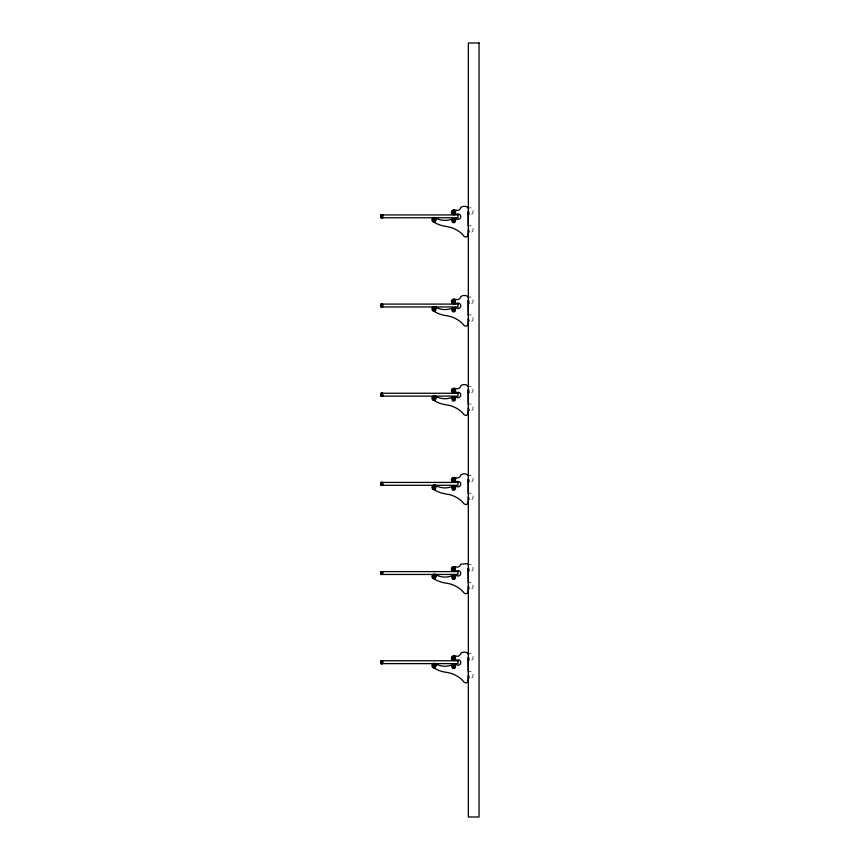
<?xml version="1.0" encoding="UTF-8"?>
<svg xmlns="http://www.w3.org/2000/svg" width="860" height="860" viewBox="0 0 860 860"><rect width="100%" height="100%" fill="white"/><g stroke="black" fill="none" stroke-linecap="round" stroke-linejoin="round"><path stroke-width="0.64" stroke-dasharray="4.3 3.22" d="M471.774 214.387C474.656 212.796 472.527 205.475 468.248 208.4M471.774 232.2C474.656 230.609 472.527 223.299 468.248 226.223M471.774 303.558C474.656 301.967 472.527 294.647 468.248 297.571M471.774 321.371C474.656 319.78 472.527 312.47 468.248 315.394M471.774 392.73C474.656 391.139 472.527 383.818 468.248 386.742M471.774 410.542C474.656 408.952 472.527 401.642 468.248 404.565M471.774 481.901C474.656 480.299 472.527 472.989 468.248 475.913M471.774 499.714C474.656 498.123 472.527 490.813 468.248 493.737M471.774 571.062C474.656 569.471 472.527 562.161 468.248 565.084M471.774 588.885C474.656 587.294 472.527 579.984 468.248 582.908M471.774 660.233C474.656 658.642 472.527 651.332 468.248 654.256M471.774 678.056C474.656 676.465 472.527 669.144 468.248 672.079"/><path stroke-width="1.29" d="M453.123 218.698L453.295 218.655A6.074 3.601 90 0 0 452.865 218.784A5.945 3.526 90 0 1 453.123 218.698L453.295 218.655M453.123 307.869L453.295 307.826A6.074 3.601 90 0 0 452.865 307.955A5.945 3.526 90 0 1 453.123 307.869L453.295 307.826M452.865 398.212L452.865 397.127A5.945 3.526 -90 0 1 453.123 397.04L453.295 398.212M453.123 486.212L453.295 486.169A6.074 3.601 90 0 0 452.865 486.298A5.945 3.526 -90 0 1 453.123 486.212L453.295 486.169M453.123 575.383L453.295 575.34A6.074 3.601 90 0 0 452.865 575.469A5.945 3.526 -90 0 1 453.123 575.383L453.295 575.34M453.123 397.04L453.295 396.998A6.074 3.601 90 0 0 452.865 397.127M454.069 214.538L457.391 214.032A3.246 3.246 0 0 1 458.283 213.968A2.688 2.688 0 0 1 460.767 216.86A2.688 2.688 0 0 1 457.864 219.332A1.956 1.956 0 0 1 457.176 219.192A13.05 13.05 0 0 0 455.811 218.752A6.514 6.514 0 0 0 452.22 218.977A19.715 19.715 0 0 1 445.039 220.397A18.028 18.028 0 0 1 440.159 219.751A16.286 16.286 0 0 1 435.407 217.752M454.069 303.709L457.391 303.204A3.246 3.246 0 0 1 458.283 303.139A2.688 2.688 0 0 1 460.767 306.031A2.688 2.688 0 0 1 457.864 308.504A1.956 1.956 0 0 1 457.176 308.364A13.05 13.05 0 0 0 455.811 307.923A6.514 6.514 0 0 0 452.22 308.149A19.715 19.715 0 0 1 445.039 309.568A18.028 18.028 0 0 1 440.159 308.923A16.286 16.286 0 0 1 435.407 306.923M454.069 392.88L457.391 392.375A3.246 3.246 0 0 1 458.283 392.31A2.688 2.688 0 0 1 460.767 395.202A2.688 2.688 0 0 1 457.864 397.675A1.956 1.956 0 0 1 457.176 397.535A13.05 13.05 0 0 0 455.811 397.094A6.514 6.514 0 0 0 452.22 397.32A19.715 19.715 0 0 1 445.039 398.728A18.028 18.028 0 0 1 440.159 398.094A16.286 16.286 0 0 1 435.407 396.094M454.069 482.051L457.391 481.546A3.246 3.246 0 0 1 458.283 481.482A2.688 2.688 0 0 1 460.767 484.373A2.688 2.688 0 0 1 457.864 486.846A1.956 1.956 0 0 1 457.176 486.706A13.05 13.05 0 0 0 455.811 486.265A6.514 6.514 0 0 0 452.22 486.491A19.715 19.715 0 0 1 445.039 487.899A18.028 18.028 0 0 1 440.159 487.265A16.286 16.286 0 0 1 435.407 485.255M454.069 571.223L457.391 570.717A3.246 3.246 0 0 1 458.283 570.653A2.688 2.688 0 0 1 460.767 573.545A2.688 2.688 0 0 1 457.864 576.017A1.956 1.956 0 0 1 457.176 575.878A13.05 13.05 0 0 0 455.811 575.437A6.514 6.514 0 0 0 452.22 575.652A19.715 19.715 0 0 1 445.039 577.071A18.028 18.028 0 0 1 440.159 576.437A16.286 16.286 0 0 1 435.407 574.426M454.069 660.394L457.391 659.878A3.246 3.246 0 0 1 458.283 659.813A2.688 2.688 0 0 1 460.767 662.716A2.688 2.688 0 0 1 457.864 665.188A1.956 1.956 0 0 1 457.176 665.049A13.05 13.05 0 0 0 455.811 664.608A6.514 6.514 0 0 0 452.22 664.823A19.715 19.715 0 0 1 445.039 666.242A18.028 18.028 0 0 1 440.159 665.608A16.286 16.286 0 0 1 435.407 663.597M468.248 226.223L468.001 211.603L468.646 211.667L469.173 214.194M468.248 315.394L468.001 300.774L468.646 300.839L469.173 303.365M468.248 404.565L468.001 389.945L468.646 390.01L469.173 392.536M468.248 493.737L468.001 479.117L468.646 479.181L469.173 481.707M468.248 582.908L468.001 568.277L468.646 568.353L469.173 570.879M468.248 672.079L468.001 657.448L468.646 657.524L469.173 660.05M468.248 208.4C467.775 205.798 462.25 205.615 460.734 207.604A3.58 3.58 0 0 1 456.294 210.313L454.144 210.023M468.248 297.571C467.765 294.98 462.228 294.754 460.734 296.775A3.58 3.58 0 0 1 456.294 299.484L454.144 299.183M468.248 386.742C467.786 384.173 462.185 383.807 460.734 385.946A3.58 3.58 0 0 1 456.294 388.656L454.144 388.354M468.248 475.913C467.904 473.613 462.304 473 460.734 475.118A3.58 3.58 0 0 1 456.294 477.827L454.144 477.526M468.248 565.084L467.302 563.633L460.756 564.182A3.58 3.58 0 0 1 456.294 566.998L454.144 566.697M468.248 654.256C467.775 651.643 462.25 651.471 460.734 653.46A3.58 3.58 0 0 1 456.294 656.169L454.144 655.868M454.166 398.212L454.349 397.04A5.945 3.526 -90 0 1 454.607 397.127L454.607 398.212M454.252 486.19L454.166 486.169A6.074 3.601 -90 0 1 454.607 486.298L454.349 486.212A5.945 3.526 -90 0 1 454.607 486.298M454.166 665.715L454.349 664.554A5.945 3.526 -90 0 1 454.607 664.64L454.607 665.715M454.349 218.698L454.166 218.655A6.074 3.601 -90 0 1 454.607 218.784L454.349 218.698A5.945 3.526 -90 0 1 454.607 218.784M454.349 397.04L454.607 397.127A6.074 3.601 -90 0 0 454.166 396.998M454.349 664.554L454.607 664.64A6.074 3.601 -90 0 0 454.166 664.511M435.386 217.881L436.181 218.676M435.386 307.052L436.407 308.375M435.386 485.395L436.181 486.19M435.386 574.566L436.407 575.888M469.173 232.017C466.679 223.052 470.861 240.929 463.981 236.263A21.575 21.575 0 0 0 459.95 232.168A28.23 28.23 0 0 0 446.179 226.481A31.755 31.755 0 0 1 432.462 221.171M469.087 321.092C466.571 312.363 470.936 329.971 463.981 325.435A21.575 21.575 0 0 0 459.95 321.339A28.23 28.23 0 0 0 446.179 315.652A31.755 31.755 0 0 1 432.462 310.342M469.173 410.349C466.614 401.351 470.882 419.293 463.981 414.606A21.575 21.575 0 0 0 459.95 410.51A28.23 28.23 0 0 0 446.179 404.823A31.755 31.755 0 0 1 432.462 399.513M469.087 499.434C466.819 490.748 470.839 508.303 463.981 503.767A21.575 21.575 0 0 0 459.95 499.681A28.23 28.23 0 0 0 446.179 493.995A31.755 31.755 0 0 1 432.462 488.684M469.173 588.692C466.593 579.715 470.893 597.592 463.981 592.938A21.575 21.575 0 0 0 459.95 588.853A28.23 28.23 0 0 0 446.179 583.166A31.755 31.755 0 0 1 432.462 577.855M469.173 677.863C466.571 668.908 470.893 686.785 463.981 682.109A21.575 21.575 0 0 0 459.95 678.024A28.23 28.23 0 0 0 446.179 672.337A31.755 31.755 0 0 1 432.462 667.016M453.295 665.715L453.295 664.511A6.074 3.601 90 0 0 452.865 664.64L452.865 665.715M382.743 214.925L382.743 217.774M382.743 304.096L382.743 306.945M382.743 393.256L382.743 396.116M382.743 482.428L382.743 485.287M382.743 571.599L382.743 574.458M382.743 660.77L382.743 663.63M382.463 214.925L382.463 217.774M382.463 304.096L382.463 306.945M382.463 393.256L382.463 396.116M382.463 482.428L382.463 485.287M382.463 571.599L382.463 574.458M382.463 660.77L382.463 663.63M382.184 214.925L382.184 217.774M382.184 304.096L382.184 306.945M382.184 393.256L382.184 396.116M382.184 482.428L382.184 485.287M382.184 571.599L382.184 574.458M382.184 660.77L382.184 663.63M381.926 214.925L381.926 217.774M381.926 304.096L381.926 306.945M381.926 393.256L381.926 396.116M381.926 482.428L381.926 485.287M381.926 571.599L381.926 574.458M381.926 660.77L381.926 663.63M381.69 214.925L381.69 217.774M381.69 304.096L381.69 306.945M381.69 393.256L381.69 396.116M381.69 482.428L381.69 485.287M381.69 571.599L381.69 574.458M381.69 660.77L381.69 663.63M381.474 214.925L381.474 217.774M381.474 304.096L381.474 306.945M381.474 393.256L381.474 396.116M381.474 482.428L381.474 485.287M381.474 571.599L381.474 574.458M381.474 660.77L381.474 663.63M381.292 214.925L381.292 217.774M381.292 304.096L381.292 306.945M381.292 393.256L381.292 396.116M381.292 482.428L381.292 485.287M381.292 571.599L381.292 574.458M381.292 660.77L381.292 663.63M381.044 214.925L381.152 217.774M381.044 304.096L381.152 306.945M381.044 393.256L381.152 396.116M381.152 482.428L381.044 485.287M381.044 571.599L381.152 574.458M381.044 660.77L381.152 663.63M434.902 222.009A2.322 2.322 0 0 1 432.107 220.525A2.322 2.322 0 0 1 433.386 217.634A2.322 2.322 0 0 1 436.364 218.72M455.606 213.635A2.322 2.322 0 0 1 452.435 214.194A2.322 2.322 0 0 1 451.769 211.044A2.322 2.322 0 0 1 454.897 210.27M455.37 210.635A2.322 2.322 0 0 1 455.8 211.216M451.672 219.88A2.322 2.322 0 0 1 454.789 218.87M455.37 219.3A2.322 2.322 0 0 1 455.8 219.88M435.01 667.822A2.322 2.322 0 0 1 432.182 666.564A2.322 2.322 0 0 1 433.139 663.608A2.322 2.322 0 0 1 436.171 664.253M436.504 664.909A2.322 2.322 0 0 1 436.59 665.264M455.101 659.996A2.322 2.322 0 0 1 451.909 659.566A2.322 2.322 0 0 1 452.231 656.363A2.322 2.322 0 0 1 455.435 656.556M451.532 666.07A2.322 2.322 0 0 1 455.435 665.221M434.902 489.523A2.322 2.322 0 0 1 432.107 488.039A2.322 2.322 0 0 1 433.386 485.147A2.322 2.322 0 0 1 436.364 486.222M455.746 480.944A2.322 2.322 0 0 1 452.575 481.793A2.322 2.322 0 0 1 451.726 478.622A2.322 2.322 0 0 1 454.897 477.773M455.37 478.149A2.322 2.322 0 0 1 455.8 478.73M451.855 487.082A2.322 2.322 0 0 1 454.789 486.384M455.37 486.814A2.322 2.322 0 0 1 455.606 487.082M435.654 310.815A2.322 2.322 0 0 1 432.268 310.062A2.322 2.322 0 0 1 433.429 306.794A2.322 2.322 0 0 1 436.536 308.342M455.37 303.085A2.322 2.322 0 0 1 452.091 303.085A2.322 2.322 0 0 1 452.091 299.807A2.322 2.322 0 0 1 455.37 299.807M451.672 309.052A2.322 2.322 0 0 1 451.855 308.74M452.231 308.342A2.322 2.322 0 0 1 455.241 308.342M435.01 400.319A2.322 2.322 0 0 1 432.182 399.051A2.322 2.322 0 0 1 433.139 396.105A2.322 2.322 0 0 1 436.171 396.75M436.504 397.395A2.322 2.322 0 0 1 436.59 397.75M455.8 391.665A2.322 2.322 0 0 1 455.305 392.321M454.789 392.676A2.322 2.322 0 0 1 451.726 391.773A2.322 2.322 0 0 1 452.467 388.666A2.322 2.322 0 0 1 455.606 389.247M452.027 397.707A2.322 2.322 0 0 1 455.435 397.707M434.902 578.694A2.322 2.322 0 0 1 432.053 577.049A2.322 2.322 0 0 1 433.698 574.211A2.322 2.322 0 0 1 436.536 575.856M455.37 570.599A2.322 2.322 0 0 1 452.091 570.599A2.322 2.322 0 0 1 452.091 567.321A2.322 2.322 0 0 1 455.37 567.321M451.672 576.566A2.322 2.322 0 0 1 451.855 576.254M452.371 575.749A2.322 2.322 0 0 1 455.101 575.749M433.795 219.064L433.429 219.848L434.805 220.472L434.655 218.977L433.795 219.064M453.231 211.571L453.37 213.065L454.241 212.979L454.596 212.183L453.231 211.571M453.231 220.235L453.37 221.729L454.241 221.643L454.091 220.149L453.231 220.235M433.795 308.235L433.429 309.019L434.805 309.643L434.655 308.149L433.795 308.235M453.231 300.742L453.37 302.236L454.241 302.15L454.596 301.355L453.231 300.742M453.231 309.406L453.37 310.901L454.241 310.815L454.091 309.32L453.231 309.406M433.795 397.406L433.429 398.191L434.805 398.814L434.655 397.32L433.795 397.406M453.231 389.913L453.37 391.408L454.241 391.321L454.596 390.526L453.231 389.913M453.231 398.567L453.37 400.072L454.241 399.986L454.091 398.492L453.231 398.567M433.795 486.577L433.429 487.362L434.805 487.986L434.655 486.491L433.795 486.577M453.231 479.074L453.37 480.579L454.241 480.493L454.596 479.697L453.231 479.074M453.231 487.738L453.37 489.243L454.241 489.157L454.091 487.663L453.231 487.738M433.795 575.749L433.429 576.533L434.805 577.157L434.655 575.663L433.795 575.749M453.231 568.245L453.37 569.75L454.241 569.664L454.596 568.868L453.231 568.245M453.231 576.909L453.37 578.414L454.241 578.328L454.091 576.834L453.231 576.909M433.795 664.92L433.429 665.704L434.805 666.328L434.655 664.834L433.795 664.92M453.231 657.416L453.37 658.921L454.241 658.835L454.596 658.04L453.231 657.416M453.231 666.081L453.37 667.575L454.241 667.5L454.091 665.995L453.231 666.081M453.209 664.533L453.123 664.554A5.945 3.526 90 0 0 452.865 664.64A5.945 3.526 -90 0 1 453.123 664.554L453.295 664.511M479.041 43L468.345 43L468.345 817L479.041 817L479.041 43M458.004 214.925L380.958 214.925L380.958 217.774L458.004 217.774L458.004 214.925M458.004 304.096L380.958 304.096L380.98 306.945L458.004 306.945L458.004 304.096M458.004 393.256L380.958 393.256L380.98 396.116L458.004 396.116L458.004 393.256M458.004 482.428L380.958 482.428L380.958 485.287L458.004 485.287L458.004 482.428M458.004 571.599L380.958 571.599L380.958 574.458L458.004 574.458L458.004 571.599M458.004 660.77L380.958 660.77L380.958 663.63L458.004 663.63L458.004 660.77M454.252 307.848L454.166 307.826A6.074 3.601 -90 0 1 454.607 307.955L454.349 307.869A5.945 3.526 -90 0 1 454.607 307.955A5.945 3.526 90 0 0 454.349 307.869M454.252 575.361L454.166 575.34A6.074 3.601 -90 0 1 454.607 575.469L454.349 575.383A5.945 3.526 -90 0 1 454.607 575.469A5.945 3.526 90 0 0 454.349 575.383M433.171 221.16A1.784 1.784 0 0 0 436.063 220.052A1.784 1.784 0 0 0 433.655 218.107A1.784 1.784 0 0 0 433.171 221.16M452.607 213.656A1.784 1.784 0 0 0 455.499 212.549A1.784 1.784 0 0 0 453.091 210.603A1.784 1.784 0 0 0 452.607 213.656M452.607 222.321A1.784 1.784 0 0 0 455.499 221.213A1.784 1.784 0 0 0 453.091 219.268A1.784 1.784 0 0 0 452.607 222.321M433.171 667.005A1.784 1.784 0 0 0 436.063 665.898A1.784 1.784 0 0 0 433.655 663.952A1.784 1.784 0 0 0 433.171 667.005M452.607 659.512A1.784 1.784 0 0 0 455.499 658.405A1.784 1.784 0 0 0 453.091 656.459A1.784 1.784 0 0 0 452.607 659.512M452.607 668.177A1.784 1.784 0 0 0 455.499 667.07A1.784 1.784 0 0 0 453.091 665.124A1.784 1.784 0 0 0 452.607 668.177M433.171 488.663A1.784 1.784 0 0 0 436.063 487.555A1.784 1.784 0 0 0 433.655 485.62A1.784 1.784 0 0 0 433.171 488.663M452.607 481.17A1.784 1.784 0 0 0 455.499 480.063A1.784 1.784 0 0 0 453.091 478.117A1.784 1.784 0 0 0 452.607 481.17M452.607 489.834A1.784 1.784 0 0 0 455.499 488.727A1.784 1.784 0 0 0 453.091 486.781A1.784 1.784 0 0 0 452.607 489.834M433.171 310.32A1.784 1.784 0 0 0 436.063 309.213A1.784 1.784 0 0 0 433.655 307.278A1.784 1.784 0 0 0 433.171 310.32M452.607 302.827A1.784 1.784 0 0 0 455.499 301.72A1.784 1.784 0 0 0 453.091 299.774A1.784 1.784 0 0 0 452.607 302.827M452.607 311.492A1.784 1.784 0 0 0 455.499 310.385A1.784 1.784 0 0 0 453.091 308.439A1.784 1.784 0 0 0 452.607 311.492M433.171 399.491A1.784 1.784 0 0 0 436.063 398.384A1.784 1.784 0 0 0 433.655 396.449A1.784 1.784 0 0 0 433.171 399.491M452.607 391.999A1.784 1.784 0 0 0 455.499 390.892A1.784 1.784 0 0 0 453.091 388.946A1.784 1.784 0 0 0 452.607 391.999M452.607 400.663A1.784 1.784 0 0 0 455.499 399.556A1.784 1.784 0 0 0 453.091 397.61A1.784 1.784 0 0 0 452.607 400.663M433.171 577.834A1.784 1.784 0 0 0 436.063 576.727A1.784 1.784 0 0 0 433.655 574.781A1.784 1.784 0 0 0 433.171 577.834M452.607 570.341A1.784 1.784 0 0 0 455.499 569.234A1.784 1.784 0 0 0 453.091 567.288A1.784 1.784 0 0 0 452.607 570.341M452.607 579.006A1.784 1.784 0 0 0 455.499 577.899A1.784 1.784 0 0 0 453.091 575.953A1.784 1.784 0 0 0 452.607 579.006"/></g></svg>
